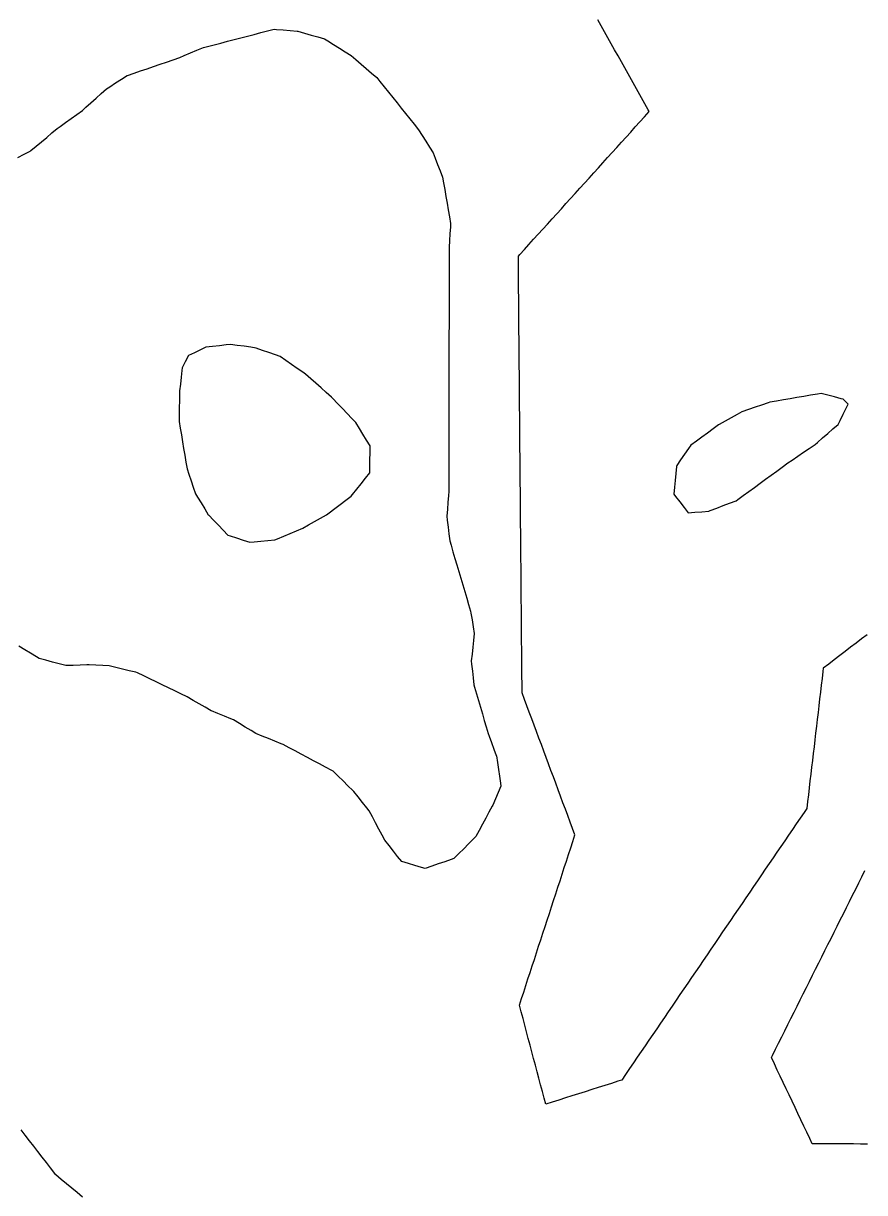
# Model space of a CAD drawing. Header units: millimetres. Extents: x 230 to 3347, y 514 to 5196.
# Drawn here: x 2379.2 to 2501.2, y 3757.6 to 3927.3 of the extents above; entities that cross this region are included whole.
import ezdxf

# ---------------------------------------------------------------- set-up
doc = ezdxf.new("R2010")
doc.units = ezdxf.units.MM
for name, color, linetype in [('ALL_HOLES', 1, 'Continuous'), ('ALL_ISLANDS', 7, 'Continuous'), ('OUTLINE_ISLAND_01', 7, 'Continuous'), ('OUTLINE_ISLAND_01_HOLE_244', 1, 'Continuous'), ('OUTLINE_ISLAND_01_HOLE_256', 1, 'Continuous'), ('OUTLINE_ISLAND_21', 7, 'Continuous'), ('OUTLINE_ISLAND_43', 7, 'Continuous')]:
    doc.layers.add(name, color=color, linetype=linetype)

msp = doc.modelspace()

# ---------------------------------------------------------------- linework, layer by layer
at = {"layer": 'ALL_HOLES'}
for points in [[(2378.3852, 3907.8179), (2379.2758, 3908.2728), (2380.1663, 3908.7276), (2380.2565, 3908.8027), (2381.0248, 3909.4427), (2381.7932, 3910.0827), (2382.5615, 3910.7227), (2383.3299, 3911.3628), (2384.0982, 3912.0028), (2384.5057, 3912.2986), (2385.315, 3912.886), (2386.1243, 3913.4735), (2386.9336, 3914.0609), (2387.7428, 3914.6483), (2388.2454, 3915.0967), (2388.9916, 3915.7625), (2389.7377, 3916.4282), (2390.4839, 3917.094), (2391.2301, 3917.7597), (2391.7286, 3918.0792), (2392.5706, 3918.6187), (2393.4125, 3919.1583), (2394.2545, 3919.6978), (2394.2934, 3919.7112), (2395.2391, 3920.0361), (2396.1849, 3920.361), (2397.1306, 3920.6859), (2398.0764, 3921.0108), (2399.0221, 3921.3357), (2399.9679, 3921.6606), (2400.9136, 3921.9855), (2401.8594, 3922.3104), (2402.5302, 3922.594), (2403.4512, 3922.9833), (2404.3723, 3923.3727), (2405.2934, 3923.7621), (2405.8931, 3923.9177), (2406.8611, 3924.1688), (2407.8291, 3924.4198), (2408.797, 3924.6709), (2409.765, 3924.922), (2410.733, 3925.1731), (2411.7009, 3925.4242), (2412.6689, 3925.6753), (2413.6368, 3925.9264), (2414.6048, 3926.1774), (2415.5728, 3926.4285), (2415.8972, 3926.4025), (2416.894, 3926.3227), (2417.8908, 3926.2429), (2418.8876, 3926.1631), (2419.0143, 3926.1272), (2419.9764, 3925.8545), (2420.9385, 3925.5819), (2421.9007, 3925.3092), (2422.8628, 3925.0366), (2423.3424, 3924.7363), (2424.1899, 3924.2056), (2425.0375, 3923.6749), (2425.8851, 3923.1442), (2426.7326, 3922.6135), (2427.422, 3922.0173), (2428.1783, 3921.3631), (2428.9347, 3920.709), (2429.691, 3920.0548), (2430.4474, 3919.4006), (2430.8889, 3918.852), (2431.5158, 3918.0729), (2432.1427, 3917.2938), (2432.7696, 3916.5147), (2433.3965, 3915.7356), (2434.0235, 3914.9565), (2434.6504, 3914.1774), (2435.2773, 3913.3984), (2435.9042, 3912.6193), (2436.5311, 3911.8402), (2437.0423, 3911.016), (2437.5694, 3910.1661), (2438.0965, 3909.3163), (2438.6235, 3908.4665), (2438.9126, 3907.7298), (2439.2779, 3906.7989), (2439.6432, 3905.868), (2440.0085, 3904.9371), (2440.1462, 3904.1371), (2440.3158, 3903.1516), (2440.4855, 3902.1661), (2440.6551, 3901.1806), (2440.8248, 3900.1951), (2440.9944, 3899.2096), (2441.1641, 3898.2241), (2441.1351, 3897.7494), (2441.0741, 3896.7513), (2441.0131, 3895.7531), (2440.9522, 3894.755), (2440.9518, 3894.3311), (2440.9508, 3893.3311), (2440.9498, 3892.3311), (2440.9488, 3891.3311), (2440.9478, 3890.3311), (2440.9469, 3889.3311), (2440.9459, 3888.3311), (2440.9449, 3887.3311), (2440.9439, 3886.3311), (2440.9429, 3885.3311), (2440.942, 3884.3311), (2440.941, 3883.3311), (2440.94, 3882.3311), (2440.939, 3881.3311), (2440.938, 3880.3311), (2440.9371, 3879.3311), (2440.9361, 3878.3311), (2440.9351, 3877.3311), (2440.9341, 3876.3311), (2440.9331, 3875.3311), (2440.9322, 3874.3311), (2440.9312, 3873.3311), (2440.9302, 3872.3311), (2440.9292, 3871.3311), (2440.9282, 3870.3311), (2440.9273, 3869.3311), (2440.9263, 3868.3311), (2440.9253, 3867.3311), (2440.9243, 3866.3311), (2440.9233, 3865.3311), (2440.9224, 3864.3311), (2440.9214, 3863.3311), (2440.9204, 3862.3311), (2440.9194, 3861.3311), (2440.9184, 3860.3311), (2440.9175, 3859.3311), (2440.8687, 3858.7577), (2440.7839, 3857.7613), (2440.6991, 3856.7649), (2440.6143, 3855.7685), (2440.687, 3855.1635), (2440.8064, 3854.1707), (2440.9257, 3853.1778), (2441.045, 3852.185), (2441.2336, 3851.5478), (2441.5175, 3850.589), (2441.8014, 3849.6301), (2442.0852, 3848.6713), (2442.3691, 3847.7124), (2442.653, 3846.7535), (2442.9369, 3845.7947), (2443.2207, 3844.8358), (2443.5046, 3843.8769), (2443.7885, 3842.9181), (2444.0723, 3841.9592), (2444.1189, 3841.682), (2444.2845, 3840.6959), (2444.4501, 3839.7097), (2444.6157, 3838.7235), (2444.6151, 3838.7181), (2444.5033, 3837.7244), (2444.3915, 3836.7306), (2444.2798, 3835.7369), (2444.168, 3834.7432), (2444.219, 3834.2774), (2444.328, 3833.2833), (2444.4369, 3832.2893), (2444.5459, 3831.2952), (2444.6555, 3830.922), (2444.9372, 3829.9625), (2445.219, 3829.003), (2445.5008, 3828.0435), (2445.7825, 3827.084), (2446.0643, 3826.1246), (2446.3461, 3825.1651), (2446.6278, 3824.2056), (2446.7674, 3823.8272), (2447.1134, 3822.8889), (2447.4594, 3821.9507), (2447.8055, 3821.0125), (2447.8105, 3820.9791), (2447.9599, 3819.9903), (2448.1094, 3819.0016), (2448.2588, 3818.0128), (2448.4083, 3817.024), (2448.4756, 3816.5784), (2448.0817, 3815.6592), (2447.6878, 3814.7401), (2447.2939, 3813.8209), (2447.2167, 3813.6779), (2446.7418, 3812.7979), (2446.2669, 3811.9179), (2445.792, 3811.0378), (2445.3171, 3810.1578), (2444.8422, 3809.2777), (2444.4787, 3808.9114), (2443.7743, 3808.2015), (2443.07, 3807.4916), (2442.3657, 3806.7818), (2441.6613, 3806.0719), (2441.2639, 3805.935), (2440.3184, 3805.6093), (2439.3729, 3805.2837), (2438.4275, 3804.958), (2437.482, 3804.6323), (2436.9576, 3804.7885), (2435.9992, 3805.074), (2435.0408, 3805.3595), (2434.0824, 3805.6449), (2433.4907, 3806.3828), (2432.8652, 3807.163), (2432.2396, 3807.9432), (2431.614, 3808.7233), (2431.2251, 3809.4624), (2430.7593, 3810.3473), (2430.2936, 3811.2322), (2429.8278, 3812.1172), (2429.3621, 3813.0021), (2429.0096, 3813.4434), (2428.3855, 3814.2248), (2427.7615, 3815.0062), (2427.1374, 3815.7876), (2426.9932, 3815.93), (2426.2818, 3816.6328), (2425.5704, 3817.3356), (2424.859, 3818.0384), (2424.1476, 3818.7412), (2423.9241, 3818.8603), (2423.0415, 3819.3304), (2422.159, 3819.8006), (2421.2764, 3820.2708), (2420.3938, 3820.741), (2419.5112, 3821.2111), (2418.6287, 3821.6813), (2417.7461, 3822.1515), (2416.8635, 3822.6217), (2416.6064, 3822.7256), (2415.6792, 3823.1003), (2414.7521, 3823.475), (2413.825, 3823.8498), (2412.8978, 3824.2245), (2412.2271, 3824.632), (2411.3724, 3825.1512), (2410.5178, 3825.6705), (2409.6632, 3826.1897), (2409.2704, 3826.3502), (2408.3448, 3826.7285), (2407.4191, 3827.1068), (2406.4934, 3827.4851), (2406.4222, 3827.5263), (2405.5565, 3828.0268), (2404.6908, 3828.5273), (2403.8251, 3829.0279), (2402.9594, 3829.5284), (2402.9358, 3829.5399), (2402.0368, 3829.9778), (2401.1378, 3830.4157), (2400.2388, 3830.8536), (2399.3398, 3831.2915), (2398.4407, 3831.7294), (2397.5417, 3832.1673), (2396.6427, 3832.6052), (2395.7437, 3833.0431), (2395.5087, 3833.0992), (2394.536, 3833.3312), (2393.5633, 3833.5633), (2392.5906, 3833.7953), (2391.6179, 3834.0273), (2390.7049, 3834.0748), (2389.7063, 3834.1267), (2388.7076, 3834.1787), (2388.4093, 3834.1694), (2387.4097, 3834.1383), (2386.4102, 3834.1072), (2385.4107, 3834.0762), (2385.3443, 3834.0933), (2384.3759, 3834.3424), (2383.4074, 3834.5915), (2382.4389, 3834.8407), (2381.4705, 3835.0898), (2381.0741, 3835.3332), (2380.222, 3835.8566), (2379.3699, 3836.38), (2378.5178, 3836.9033)], [(2378.7996, 3766.7016), (2379.4122, 3765.9111), (2380.0247, 3765.1207), (2380.6372, 3764.3303), (2381.2498, 3763.5398), (2381.8623, 3762.7494), (2382.4749, 3761.959), (2383.0874, 3761.1685), (2383.7, 3760.3781), (2383.9113, 3760.2016), (2384.6789, 3759.5607), (2385.4465, 3758.9197), (2386.2141, 3758.2788), (2386.9817, 3757.6378), (2387.7493, 3756.9969)]]:
    msp.add_lwpolyline(points, dxfattribs=at)
at = {"layer": 'ALL_ISLANDS'}
for points in [[(2501.6026, 3838.5514), (2500.8083, 3837.9439), (2500.014, 3837.3364), (2499.2197, 3836.7288), (2498.4254, 3836.1213), (2497.631, 3835.5138), (2496.8367, 3834.9063), (2496.0424, 3834.2988), (2495.2481, 3833.6913), (2495.192, 3833.2148), (2495.0752, 3832.2216), (2494.9583, 3831.2285), (2494.8415, 3830.2353), (2494.7246, 3829.2422), (2494.6077, 3828.249), (2494.4909, 3827.2559), (2494.374, 3826.2628), (2494.2571, 3825.2696), (2494.1403, 3824.2765), (2494.0234, 3823.2833), (2493.9065, 3822.2902), (2493.7897, 3821.297), (2493.6728, 3820.3039), (2493.5559, 3819.3107), (2493.4391, 3818.3176), (2493.3222, 3817.3244), (2493.2053, 3816.3313), (2493.0885, 3815.3381), (2492.9716, 3814.345), (2492.8547, 3813.3518), (2492.4624, 3812.7755), (2491.8996, 3811.9489), (2491.3368, 3811.1223), (2490.774, 3810.2956), (2490.2113, 3809.469), (2489.6485, 3808.6424), (2489.0857, 3807.8158), (2488.523, 3806.9892), (2487.9602, 3806.1626), (2487.3974, 3805.336), (2486.8346, 3804.5094), (2486.2719, 3803.6828), (2485.7091, 3802.8561), (2485.1463, 3802.0295), (2484.5836, 3801.2029), (2484.0208, 3800.3763), (2483.458, 3799.5497), (2482.8952, 3798.7231), (2482.3325, 3797.8965), (2481.7697, 3797.0699), (2481.2069, 3796.2432), (2480.6442, 3795.4166), (2480.0814, 3794.59), (2479.5186, 3793.7634), (2478.9558, 3792.9368), (2478.3931, 3792.1102), (2477.8303, 3791.2836), (2477.2675, 3790.457), (2476.7047, 3789.6303), (2476.142, 3788.8037), (2475.5792, 3787.9771), (2475.0164, 3787.1505), (2474.4537, 3786.3239), (2473.8909, 3785.4973), (2473.3281, 3784.6707), (2472.7653, 3783.8441), (2472.2026, 3783.0174), (2471.6398, 3782.1908), (2471.077, 3781.3642), (2470.5143, 3780.5376), (2469.9515, 3779.711), (2469.3887, 3778.8844), (2468.8259, 3778.0578), (2468.2632, 3777.2312), (2467.7004, 3776.4045), (2467.1376, 3775.5779), (2466.5749, 3774.7513), (2466.0121, 3773.9247), (2465.4581, 3773.749), (2464.5049, 3773.4467), (2463.5517, 3773.1444), (2462.5985, 3772.8421), (2461.6453, 3772.5397), (2460.6921, 3772.2374), (2459.7389, 3771.9351), (2458.7857, 3771.6328), (2457.8325, 3771.3305), (2456.8793, 3771.0282), (2455.926, 3770.7258), (2454.9728, 3770.4235), (2454.7479, 3771.2744), (2454.4923, 3772.2412), (2454.2366, 3773.2079), (2453.981, 3774.1747), (2453.7254, 3775.1415), (2453.4698, 3776.1083), (2453.2142, 3777.0751), (2452.9586, 3778.0418), (2452.703, 3779.0086), (2452.4474, 3779.9754), (2452.1918, 3780.9422), (2451.9361, 3781.909), (2451.6805, 3782.8757), (2451.4249, 3783.8425), (2451.1693, 3784.8093), (2451.4718, 3785.7373), (2451.7817, 3786.688), (2452.0916, 3787.6388), (2452.4016, 3788.5896), (2452.7115, 3789.5403), (2453.0214, 3790.4911), (2453.3313, 3791.4418), (2453.6413, 3792.3926), (2453.9512, 3793.3434), (2454.2611, 3794.2941), (2454.571, 3795.2449), (2454.881, 3796.1956), (2455.1909, 3797.1464), (2455.5008, 3798.0972), (2455.8107, 3799.0479), (2456.1206, 3799.9987), (2456.4306, 3800.9495), (2456.7405, 3801.9002), (2457.0504, 3802.851), (2457.3603, 3803.8017), (2457.6703, 3804.7525), (2457.9802, 3805.7033), (2458.2901, 3806.654), (2458.6, 3807.6048), (2458.91, 3808.5556), (2459.2199, 3809.5063), (2458.8773, 3810.4261), (2458.5283, 3811.3632), (2458.1793, 3812.3003), (2457.8303, 3813.2374), (2457.4813, 3814.1745), (2457.1323, 3815.1117), (2456.7832, 3816.0488), (2456.4342, 3816.9859), (2456.0852, 3817.923), (2455.7362, 3818.8601), (2455.3872, 3819.7972), (2455.0382, 3820.7344), (2454.6892, 3821.6715), (2454.3402, 3822.6086), (2453.9911, 3823.5457), (2453.6421, 3824.4828), (2453.2931, 3825.42), (2452.9441, 3826.3571), (2452.5951, 3827.2942), (2452.2461, 3828.2313), (2451.8971, 3829.1684), (2451.5481, 3830.1055), (2451.5448, 3830.4841), (2451.5362, 3831.4841), (2451.5275, 3832.4841), (2451.5189, 3833.484), (2451.5103, 3834.484), (2451.5016, 3835.4839), (2451.493, 3836.4839), (2451.4844, 3837.4839), (2451.4758, 3838.4838), (2451.4671, 3839.4838), (2451.4585, 3840.4838), (2451.4499, 3841.4837), (2451.4412, 3842.4837), (2451.4326, 3843.4836), (2451.424, 3844.4836), (2451.4154, 3845.4836), (2451.4067, 3846.4835), (2451.3981, 3847.4835), (2451.3895, 3848.4835), (2451.3808, 3849.4834), (2451.3722, 3850.4834), (2451.3636, 3851.4834), (2451.355, 3852.4833), (2451.3463, 3853.4833), (2451.3377, 3854.4832), (2451.3291, 3855.4832), (2451.3204, 3856.4832), (2451.3118, 3857.4831), (2451.3032, 3858.4831), (2451.2946, 3859.4831), (2451.2859, 3860.483), (2451.2773, 3861.483), (2451.2687, 3862.4829), (2451.2601, 3863.4829), (2451.2514, 3864.4829), (2451.2428, 3865.4828), (2451.2342, 3866.4828), (2451.2255, 3867.4828), (2451.2169, 3868.4827), (2451.2083, 3869.4827), (2451.1997, 3870.4826), (2451.191, 3871.4826), (2451.1824, 3872.4826), (2451.1738, 3873.4825), (2451.1651, 3874.4825), (2451.1565, 3875.4825), (2451.1479, 3876.4824), (2451.1393, 3877.4824), (2451.1306, 3878.4823), (2451.122, 3879.4823), (2451.1134, 3880.4823), (2451.1047, 3881.4822), (2451.0961, 3882.4822), (2451.0875, 3883.4822), (2451.0789, 3884.4821), (2451.0702, 3885.4821), (2451.0616, 3886.482), (2451.053, 3887.482), (2451.0443, 3888.482), (2451.0357, 3889.4819), (2451.0271, 3890.4819), (2451.0185, 3891.4819), (2451.0098, 3892.4818), (2451.0012, 3893.4818), (2451.2037, 3893.7055), (2451.8746, 3894.447), (2452.5456, 3895.1885), (2453.2166, 3895.93), (2453.8875, 3896.6715), (2454.5585, 3897.413), (2455.2294, 3898.1545), (2455.9004, 3898.896), (2456.5713, 3899.6375), (2457.2423, 3900.379), (2457.9133, 3901.1205), (2458.5842, 3901.862), (2459.2552, 3902.6035), (2459.9261, 3903.345), (2460.5971, 3904.0865), (2461.268, 3904.828), (2461.939, 3905.5695), (2462.61, 3906.311), (2463.2809, 3907.0525), (2463.9519, 3907.794), (2464.6228, 3908.5355), (2465.2938, 3909.277), (2465.9647, 3910.0185), (2466.6357, 3910.7599), (2467.3067, 3911.5014), (2467.9776, 3912.2429), (2468.6486, 3912.9844), (2469.3195, 3913.7259), (2469.9905, 3914.4674), (2469.8582, 3914.704), (2469.3701, 3915.5768), (2468.8821, 3916.4496), (2468.394, 3917.3224), (2467.906, 3918.1952), (2467.4179, 3919.0681), (2466.9299, 3919.9409), (2466.4418, 3920.8137), (2465.9537, 3921.6865), (2465.4657, 3922.5593), (2464.9776, 3923.4321), (2464.4896, 3924.3049), (2464.0015, 3925.1777), (2463.5134, 3926.0505), (2463.0254, 3926.9234), (2462.5373, 3927.7962)], [(2501.6475, 3764.6373), (2500.6475, 3764.642), (2499.6475, 3764.6468), (2498.6475, 3764.6516), (2497.6475, 3764.6564), (2496.6475, 3764.6611), (2495.6475, 3764.6659), (2494.6475, 3764.6707), (2493.6475, 3764.6755), (2493.2865, 3765.438), (2492.8586, 3766.3418), (2492.4307, 3767.2456), (2492.0028, 3768.1494), (2491.5749, 3769.0533), (2491.147, 3769.9571), (2490.7191, 3770.8609), (2490.2911, 3771.7647), (2489.8632, 3772.6685), (2489.4353, 3773.5724), (2489.0074, 3774.4762), (2488.5795, 3775.38), (2488.1516, 3776.2838), (2487.7237, 3777.1876), (2487.879, 3777.4981), (2488.3263, 3778.3925), (2488.7737, 3779.2868), (2489.2211, 3780.1812), (2489.6684, 3781.0755), (2490.1158, 3781.9699), (2490.5632, 3782.8642), (2491.0105, 3783.7586), (2491.4579, 3784.6529), (2491.9052, 3785.5473), (2492.3526, 3786.4416), (2492.8, 3787.336), (2493.2473, 3788.2303), (2493.6947, 3789.1247), (2494.1421, 3790.019), (2494.5894, 3790.9134), (2495.0368, 3791.8077), (2495.4842, 3792.7021), (2495.9315, 3793.5964), (2496.3789, 3794.4908), (2496.8263, 3795.3852), (2497.2736, 3796.2795), (2497.721, 3797.1739), (2498.1683, 3798.0682), (2498.6157, 3798.9626), (2499.0631, 3799.8569), (2499.5104, 3800.7513), (2499.9578, 3801.6456), (2500.4052, 3802.54), (2500.8525, 3803.4343), (2501.2999, 3804.3287)]]:
    msp.add_lwpolyline(points, dxfattribs=at)
for points in [[(2403.1242, 3879.0628), (2402.677, 3878.1684), (2402.2298, 3877.274), (2402.1876, 3876.9056), (2402.0738, 3875.9121), (2401.9599, 3874.9186), (2401.8461, 3873.9251), (2401.8398, 3873.5023), (2401.825, 3872.5024), (2401.8102, 3871.5025), (2401.7954, 3870.5026), (2401.7806, 3869.5027), (2401.9423, 3868.5303), (2402.1064, 3867.5439), (2402.2704, 3866.5574), (2402.4345, 3865.571), (2402.5986, 3864.5845), (2402.7626, 3863.5981), (2402.9267, 3862.6116), (2403.1904, 3861.8355), (2403.5122, 3860.8887), (2403.8339, 3859.9418), (2404.1557, 3858.995), (2404.4448, 3858.5251), (2404.9688, 3857.6734), (2405.4928, 3856.8217), (2406.0168, 3855.97), (2406.0925, 3855.8914), (2406.7866, 3855.1715), (2407.4806, 3854.4515), (2408.1746, 3853.7316), (2408.8687, 3853.0117), (2409.1746, 3852.9101), (2410.1237, 3852.595), (2411.0728, 3852.28), (2412.0218, 3851.9649), (2412.6601, 3852.0242), (2413.6558, 3852.1168), (2414.6515, 3852.2093), (2415.6472, 3852.3019), (2416.0332, 3852.4648), (2416.9545, 3852.8538), (2417.8757, 3853.2427), (2418.797, 3853.6317), (2419.7183, 3854.0206), (2420.5563, 3854.4933), (2421.4273, 3854.9846), (2422.2984, 3855.4758), (2423.1694, 3855.9671), (2423.5588, 3856.2592), (2424.3588, 3856.8593), (2425.1587, 3857.4594), (2425.9587, 3858.0594), (2426.7586, 3858.6595), (2426.9508, 3858.901), (2427.5735, 3859.6834), (2428.1963, 3860.4658), (2428.8191, 3861.2482), (2429.4418, 3862.0306), (2429.4542, 3862.9447), (2429.4678, 3863.9447), (2429.4814, 3864.9446), (2429.495, 3865.9445), (2428.9793, 3866.7815), (2428.4548, 3867.6329), (2427.9303, 3868.4844), (2427.4058, 3869.3358), (2426.8427, 3869.9326), (2426.1564, 3870.6599), (2425.4701, 3871.3872), (2424.7838, 3872.1145), (2424.0975, 3872.8419), (2423.8742, 3873.0407), (2423.1275, 3873.7058), (2422.3807, 3874.3709), (2421.6339, 3875.036), (2420.8872, 3875.7011), (2420.1404, 3876.3662), (2419.744, 3876.6392), (2418.9205, 3877.2065), (2418.097, 3877.7738), (2417.2734, 3878.3411), (2416.4499, 3878.9084), (2415.764, 3879.1516), (2414.8215, 3879.4858), (2413.879, 3879.82), (2412.9365, 3880.1542), (2412.1967, 3880.2603), (2411.2069, 3880.4023), (2410.217, 3880.5443), (2409.2271, 3880.6863), (2408.6274, 3880.6147), (2407.6344, 3880.4962), (2406.6415, 3880.3777), (2405.6485, 3880.2593), (2404.9021, 3879.9055), (2403.9985, 3879.4772)], [(2498.8663, 3872.0081), (2498.1592, 3872.7152), (2497.8334, 3872.8017), (2496.8669, 3873.0585), (2495.9004, 3873.3154), (2494.934, 3873.5722), (2494.3919, 3873.4794), (2493.4062, 3873.3108), (2492.4205, 3873.1422), (2491.4348, 3872.9735), (2490.4492, 3872.8049), (2489.4635, 3872.6363), (2488.4778, 3872.4677), (2487.4921, 3872.299), (2487.237, 3872.2109), (2486.2918, 3871.8845), (2485.3466, 3871.558), (2484.4014, 3871.2316), (2483.4562, 3870.9051), (2482.7767, 3870.5288), (2481.9019, 3870.0443), (2481.0271, 3869.5599), (2480.1523, 3869.0754), (2480.0562, 3869.0047), (2479.2504, 3868.4125), (2478.4446, 3867.8203), (2477.6389, 3867.228), (2476.8331, 3866.6358), (2476.0273, 3866.0436), (2475.6966, 3865.5706), (2475.1235, 3864.7511), (2474.5504, 3863.9316), (2473.9773, 3863.1121), (2473.96, 3862.9407), (2473.8598, 3861.9457), (2473.7596, 3860.9507), (2473.6594, 3859.9558), (2473.5592, 3858.9608), (2473.8284, 3858.6139), (2474.4414, 3857.8239), (2475.0545, 3857.0338), (2475.6675, 3856.2438), (2476.633, 3856.3247), (2477.6295, 3856.4081), (2478.626, 3856.4916), (2478.8519, 3856.5768), (2479.7875, 3856.9299), (2480.7232, 3857.2829), (2481.6588, 3857.636), (2482.5944, 3857.989), (2482.8404, 3858.1685), (2483.6483, 3858.7578), (2484.4562, 3859.3471), (2485.2641, 3859.9364), (2486.072, 3860.5257), (2486.8799, 3861.115), (2487.6878, 3861.7043), (2488.4957, 3862.2936), (2489.3036, 3862.8829), (2490.1115, 3863.4723), (2490.7451, 3863.9044), (2491.5712, 3864.4679), (2492.3973, 3865.0315), (2493.2234, 3865.595), (2494.0495, 3866.1585), (2494.3936, 3866.4574), (2495.1486, 3867.1131), (2495.9036, 3867.7688), (2496.6586, 3868.4245), (2497.4136, 3869.0803), (2497.6951, 3869.6476), (2498.1396, 3870.5434), (2498.584, 3871.4392)]]:
    msp.add_lwpolyline(points, close=True, dxfattribs=at)
at = {"layer": 'OUTLINE_ISLAND_01'}
for points in [[(2501.6026, 3838.5514), (2500.8083, 3837.9439), (2500.014, 3837.3364), (2499.2197, 3836.7288), (2498.4254, 3836.1213), (2497.631, 3835.5138), (2496.8367, 3834.9063), (2496.0424, 3834.2988), (2495.2481, 3833.6913), (2495.192, 3833.2148), (2495.0752, 3832.2216), (2494.9583, 3831.2285), (2494.8415, 3830.2353), (2494.7246, 3829.2422), (2494.6077, 3828.249), (2494.4909, 3827.2559), (2494.374, 3826.2628), (2494.2571, 3825.2696), (2494.1403, 3824.2765), (2494.0234, 3823.2833), (2493.9065, 3822.2902), (2493.7897, 3821.297), (2493.6728, 3820.3039), (2493.5559, 3819.3107), (2493.4391, 3818.3176), (2493.3222, 3817.3244), (2493.2053, 3816.3313), (2493.0885, 3815.3381), (2492.9716, 3814.345), (2492.8547, 3813.3518), (2492.4624, 3812.7755), (2491.8996, 3811.9489), (2491.3368, 3811.1223), (2490.774, 3810.2956), (2490.2113, 3809.469), (2489.6485, 3808.6424), (2489.0857, 3807.8158), (2488.523, 3806.9892), (2487.9602, 3806.1626), (2487.3974, 3805.336), (2486.8346, 3804.5094), (2486.2719, 3803.6828), (2485.7091, 3802.8561), (2485.1463, 3802.0295), (2484.5836, 3801.2029), (2484.0208, 3800.3763), (2483.458, 3799.5497), (2482.8952, 3798.7231), (2482.3325, 3797.8965), (2481.7697, 3797.0699), (2481.2069, 3796.2432), (2480.6442, 3795.4166), (2480.0814, 3794.59), (2479.5186, 3793.7634), (2478.9558, 3792.9368), (2478.3931, 3792.1102), (2477.8303, 3791.2836), (2477.2675, 3790.457), (2476.7047, 3789.6303), (2476.142, 3788.8037), (2475.5792, 3787.9771), (2475.0164, 3787.1505), (2474.4537, 3786.3239), (2473.8909, 3785.4973), (2473.3281, 3784.6707), (2472.7653, 3783.8441), (2472.2026, 3783.0174), (2471.6398, 3782.1908), (2471.077, 3781.3642), (2470.5143, 3780.5376), (2469.9515, 3779.711), (2469.3887, 3778.8844), (2468.8259, 3778.0578), (2468.2632, 3777.2312), (2467.7004, 3776.4045), (2467.1376, 3775.5779), (2466.5749, 3774.7513), (2466.0121, 3773.9247), (2465.4581, 3773.749), (2464.5049, 3773.4467), (2463.5517, 3773.1444), (2462.5985, 3772.8421), (2461.6453, 3772.5397), (2460.6921, 3772.2374), (2459.7389, 3771.9351), (2458.7857, 3771.6328), (2457.8325, 3771.3305), (2456.8793, 3771.0282), (2455.926, 3770.7258), (2454.9728, 3770.4235), (2454.7479, 3771.2744), (2454.4923, 3772.2412), (2454.2366, 3773.2079), (2453.981, 3774.1747), (2453.7254, 3775.1415), (2453.4698, 3776.1083), (2453.2142, 3777.0751), (2452.9586, 3778.0418), (2452.703, 3779.0086), (2452.4474, 3779.9754), (2452.1918, 3780.9422), (2451.9361, 3781.909), (2451.6805, 3782.8757), (2451.4249, 3783.8425), (2451.1693, 3784.8093), (2451.4718, 3785.7373), (2451.7817, 3786.688), (2452.0916, 3787.6388), (2452.4016, 3788.5896), (2452.7115, 3789.5403), (2453.0214, 3790.4911), (2453.3313, 3791.4418), (2453.6413, 3792.3926), (2453.9512, 3793.3434), (2454.2611, 3794.2941), (2454.571, 3795.2449), (2454.881, 3796.1956), (2455.1909, 3797.1464), (2455.5008, 3798.0972), (2455.8107, 3799.0479), (2456.1206, 3799.9987), (2456.4306, 3800.9495), (2456.7405, 3801.9002), (2457.0504, 3802.851), (2457.3603, 3803.8017), (2457.6703, 3804.7525), (2457.9802, 3805.7033), (2458.2901, 3806.654), (2458.6, 3807.6048), (2458.91, 3808.5556), (2459.2199, 3809.5063), (2458.8773, 3810.4261), (2458.5283, 3811.3632), (2458.1793, 3812.3003), (2457.8303, 3813.2374), (2457.4813, 3814.1745), (2457.1323, 3815.1117), (2456.7832, 3816.0488), (2456.4342, 3816.9859), (2456.0852, 3817.923), (2455.7362, 3818.8601), (2455.3872, 3819.7972), (2455.0382, 3820.7344), (2454.6892, 3821.6715), (2454.3402, 3822.6086), (2453.9911, 3823.5457), (2453.6421, 3824.4828), (2453.2931, 3825.42), (2452.9441, 3826.3571), (2452.5951, 3827.2942), (2452.2461, 3828.2313), (2451.8971, 3829.1684), (2451.5481, 3830.1055), (2451.5448, 3830.4841), (2451.5362, 3831.4841), (2451.5275, 3832.4841), (2451.5189, 3833.484), (2451.5103, 3834.484), (2451.5016, 3835.4839), (2451.493, 3836.4839), (2451.4844, 3837.4839), (2451.4758, 3838.4838), (2451.4671, 3839.4838), (2451.4585, 3840.4838), (2451.4499, 3841.4837), (2451.4412, 3842.4837), (2451.4326, 3843.4836), (2451.424, 3844.4836), (2451.4154, 3845.4836), (2451.4067, 3846.4835), (2451.3981, 3847.4835), (2451.3895, 3848.4835), (2451.3808, 3849.4834), (2451.3722, 3850.4834), (2451.3636, 3851.4834), (2451.355, 3852.4833), (2451.3463, 3853.4833), (2451.3377, 3854.4832), (2451.3291, 3855.4832), (2451.3204, 3856.4832), (2451.3118, 3857.4831), (2451.3032, 3858.4831), (2451.2946, 3859.4831), (2451.2859, 3860.483), (2451.2773, 3861.483), (2451.2687, 3862.4829), (2451.2601, 3863.4829), (2451.2514, 3864.4829), (2451.2428, 3865.4828), (2451.2342, 3866.4828), (2451.2255, 3867.4828), (2451.2169, 3868.4827), (2451.2083, 3869.4827), (2451.1997, 3870.4826), (2451.191, 3871.4826), (2451.1824, 3872.4826), (2451.1738, 3873.4825), (2451.1651, 3874.4825), (2451.1565, 3875.4825), (2451.1479, 3876.4824), (2451.1393, 3877.4824), (2451.1306, 3878.4823), (2451.122, 3879.4823), (2451.1134, 3880.4823), (2451.1047, 3881.4822), (2451.0961, 3882.4822), (2451.0875, 3883.4822), (2451.0789, 3884.4821), (2451.0702, 3885.4821), (2451.0616, 3886.482), (2451.053, 3887.482), (2451.0443, 3888.482), (2451.0357, 3889.4819), (2451.0271, 3890.4819), (2451.0185, 3891.4819), (2451.0098, 3892.4818), (2451.0012, 3893.4818), (2451.2037, 3893.7055), (2451.8746, 3894.447), (2452.5456, 3895.1885), (2453.2166, 3895.93), (2453.8875, 3896.6715), (2454.5585, 3897.413), (2455.2294, 3898.1545), (2455.9004, 3898.896), (2456.5713, 3899.6375), (2457.2423, 3900.379), (2457.9133, 3901.1205), (2458.5842, 3901.862), (2459.2552, 3902.6035), (2459.9261, 3903.345), (2460.5971, 3904.0865), (2461.268, 3904.828), (2461.939, 3905.5695), (2462.61, 3906.311), (2463.2809, 3907.0525), (2463.9519, 3907.794), (2464.6228, 3908.5355), (2465.2938, 3909.277), (2465.9647, 3910.0185), (2466.6357, 3910.7599), (2467.3067, 3911.5014), (2467.9776, 3912.2429), (2468.6486, 3912.9844), (2469.3195, 3913.7259), (2469.9905, 3914.4674), (2469.8582, 3914.704), (2469.3701, 3915.5768), (2468.8821, 3916.4496), (2468.394, 3917.3224), (2467.906, 3918.1952), (2467.4179, 3919.0681), (2466.9299, 3919.9409), (2466.4418, 3920.8137), (2465.9537, 3921.6865), (2465.4657, 3922.5593), (2464.9776, 3923.4321), (2464.4896, 3924.3049), (2464.0015, 3925.1777), (2463.5134, 3926.0505), (2463.0254, 3926.9234), (2462.5373, 3927.7962)], [(2501.6475, 3764.6373), (2500.6475, 3764.642), (2499.6475, 3764.6468), (2498.6475, 3764.6516), (2497.6475, 3764.6564), (2496.6475, 3764.6611), (2495.6475, 3764.6659), (2494.6475, 3764.6707), (2493.6475, 3764.6755), (2493.2865, 3765.438), (2492.8586, 3766.3418), (2492.4307, 3767.2456), (2492.0028, 3768.1494), (2491.5749, 3769.0533), (2491.147, 3769.9571), (2490.7191, 3770.8609), (2490.2911, 3771.7647), (2489.8632, 3772.6685), (2489.4353, 3773.5724), (2489.0074, 3774.4762), (2488.5795, 3775.38), (2488.1516, 3776.2838), (2487.7237, 3777.1876), (2487.879, 3777.4981), (2488.3263, 3778.3925), (2488.7737, 3779.2868), (2489.2211, 3780.1812), (2489.6684, 3781.0755), (2490.1158, 3781.9699), (2490.5632, 3782.8642), (2491.0105, 3783.7586), (2491.4579, 3784.6529), (2491.9052, 3785.5473), (2492.3526, 3786.4416), (2492.8, 3787.336), (2493.2473, 3788.2303), (2493.6947, 3789.1247), (2494.1421, 3790.019), (2494.5894, 3790.9134), (2495.0368, 3791.8077), (2495.4842, 3792.7021), (2495.9315, 3793.5964), (2496.3789, 3794.4908), (2496.8263, 3795.3852), (2497.2736, 3796.2795), (2497.721, 3797.1739), (2498.1683, 3798.0682), (2498.6157, 3798.9626), (2499.0631, 3799.8569), (2499.5104, 3800.7513), (2499.9578, 3801.6456), (2500.4052, 3802.54), (2500.8525, 3803.4343), (2501.2999, 3804.3287)]]:
    msp.add_lwpolyline(points, dxfattribs=at)
at = {"layer": 'OUTLINE_ISLAND_01_HOLE_244'}
msp.add_lwpolyline([(2378.7996, 3766.7016), (2379.4122, 3765.9111), (2380.0247, 3765.1207), (2380.6372, 3764.3303), (2381.2498, 3763.5398), (2381.8623, 3762.7494), (2382.4749, 3761.959), (2383.0874, 3761.1685), (2383.7, 3760.3781), (2383.9113, 3760.2016), (2384.6789, 3759.5607), (2385.4465, 3758.9197), (2386.2141, 3758.2788), (2386.9817, 3757.6378), (2387.7493, 3756.9969)], dxfattribs=at)
at = {"layer": 'OUTLINE_ISLAND_01_HOLE_256'}
msp.add_lwpolyline([(2378.3852, 3907.8179), (2379.2758, 3908.2728), (2380.1663, 3908.7276), (2380.2565, 3908.8027), (2381.0248, 3909.4427), (2381.7932, 3910.0827), (2382.5615, 3910.7227), (2383.3299, 3911.3628), (2384.0982, 3912.0028), (2384.5057, 3912.2986), (2385.315, 3912.886), (2386.1243, 3913.4735), (2386.9336, 3914.0609), (2387.7428, 3914.6483), (2388.2454, 3915.0967), (2388.9916, 3915.7625), (2389.7377, 3916.4282), (2390.4839, 3917.094), (2391.2301, 3917.7597), (2391.7286, 3918.0792), (2392.5706, 3918.6187), (2393.4125, 3919.1583), (2394.2545, 3919.6978), (2394.2934, 3919.7112), (2395.2391, 3920.0361), (2396.1849, 3920.361), (2397.1306, 3920.6859), (2398.0764, 3921.0108), (2399.0221, 3921.3357), (2399.9679, 3921.6606), (2400.9136, 3921.9855), (2401.8594, 3922.3104), (2402.5302, 3922.594), (2403.4512, 3922.9833), (2404.3723, 3923.3727), (2405.2934, 3923.7621), (2405.8931, 3923.9177), (2406.8611, 3924.1688), (2407.8291, 3924.4198), (2408.797, 3924.6709), (2409.765, 3924.922), (2410.733, 3925.1731), (2411.7009, 3925.4242), (2412.6689, 3925.6753), (2413.6368, 3925.9264), (2414.6048, 3926.1774), (2415.5728, 3926.4285), (2415.8972, 3926.4025), (2416.894, 3926.3227), (2417.8908, 3926.2429), (2418.8876, 3926.1631), (2419.0143, 3926.1272), (2419.9764, 3925.8545), (2420.9385, 3925.5819), (2421.9007, 3925.3092), (2422.8628, 3925.0366), (2423.3424, 3924.7363), (2424.1899, 3924.2056), (2425.0375, 3923.6749), (2425.8851, 3923.1442), (2426.7326, 3922.6135), (2427.422, 3922.0173), (2428.1783, 3921.3631), (2428.9347, 3920.709), (2429.691, 3920.0548), (2430.4474, 3919.4006), (2430.8889, 3918.852), (2431.5158, 3918.0729), (2432.1427, 3917.2938), (2432.7696, 3916.5147), (2433.3965, 3915.7356), (2434.0235, 3914.9565), (2434.6504, 3914.1774), (2435.2773, 3913.3984), (2435.9042, 3912.6193), (2436.5311, 3911.8402), (2437.0423, 3911.016), (2437.5694, 3910.1661), (2438.0965, 3909.3163), (2438.6235, 3908.4665), (2438.9126, 3907.7298), (2439.2779, 3906.7989), (2439.6432, 3905.868), (2440.0085, 3904.9371), (2440.1462, 3904.1371), (2440.3158, 3903.1516), (2440.4855, 3902.1661), (2440.6551, 3901.1806), (2440.8248, 3900.1951), (2440.9944, 3899.2096), (2441.1641, 3898.2241), (2441.1351, 3897.7494), (2441.0741, 3896.7513), (2441.0131, 3895.7531), (2440.9522, 3894.755), (2440.9518, 3894.3311), (2440.9508, 3893.3311), (2440.9498, 3892.3311), (2440.9488, 3891.3311), (2440.9478, 3890.3311), (2440.9469, 3889.3311), (2440.9459, 3888.3311), (2440.9449, 3887.3311), (2440.9439, 3886.3311), (2440.9429, 3885.3311), (2440.942, 3884.3311), (2440.941, 3883.3311), (2440.94, 3882.3311), (2440.939, 3881.3311), (2440.938, 3880.3311), (2440.9371, 3879.3311), (2440.9361, 3878.3311), (2440.9351, 3877.3311), (2440.9341, 3876.3311), (2440.9331, 3875.3311), (2440.9322, 3874.3311), (2440.9312, 3873.3311), (2440.9302, 3872.3311), (2440.9292, 3871.3311), (2440.9282, 3870.3311), (2440.9273, 3869.3311), (2440.9263, 3868.3311), (2440.9253, 3867.3311), (2440.9243, 3866.3311), (2440.9233, 3865.3311), (2440.9224, 3864.3311), (2440.9214, 3863.3311), (2440.9204, 3862.3311), (2440.9194, 3861.3311), (2440.9184, 3860.3311), (2440.9175, 3859.3311), (2440.8687, 3858.7577), (2440.7839, 3857.7613), (2440.6991, 3856.7649), (2440.6143, 3855.7685), (2440.687, 3855.1635), (2440.8064, 3854.1707), (2440.9257, 3853.1778), (2441.045, 3852.185), (2441.2336, 3851.5478), (2441.5175, 3850.589), (2441.8014, 3849.6301), (2442.0852, 3848.6713), (2442.3691, 3847.7124), (2442.653, 3846.7535), (2442.9369, 3845.7947), (2443.2207, 3844.8358), (2443.5046, 3843.8769), (2443.7885, 3842.9181), (2444.0723, 3841.9592), (2444.1189, 3841.682), (2444.2845, 3840.6959), (2444.4501, 3839.7097), (2444.6157, 3838.7235), (2444.6151, 3838.7181), (2444.5033, 3837.7244), (2444.3915, 3836.7306), (2444.2798, 3835.7369), (2444.168, 3834.7432), (2444.219, 3834.2774), (2444.328, 3833.2833), (2444.4369, 3832.2893), (2444.5459, 3831.2952), (2444.6555, 3830.922), (2444.9372, 3829.9625), (2445.219, 3829.003), (2445.5008, 3828.0435), (2445.7825, 3827.084), (2446.0643, 3826.1246), (2446.3461, 3825.1651), (2446.6278, 3824.2056), (2446.7674, 3823.8272), (2447.1134, 3822.8889), (2447.4594, 3821.9507), (2447.8055, 3821.0125), (2447.8105, 3820.9791), (2447.9599, 3819.9903), (2448.1094, 3819.0016), (2448.2588, 3818.0128), (2448.4083, 3817.024), (2448.4756, 3816.5784), (2448.0817, 3815.6592), (2447.6878, 3814.7401), (2447.2939, 3813.8209), (2447.2167, 3813.6779), (2446.7418, 3812.7979), (2446.2669, 3811.9179), (2445.792, 3811.0378), (2445.3171, 3810.1578), (2444.8422, 3809.2777), (2444.4787, 3808.9114), (2443.7743, 3808.2015), (2443.07, 3807.4916), (2442.3657, 3806.7818), (2441.6613, 3806.0719), (2441.2639, 3805.935), (2440.3184, 3805.6093), (2439.3729, 3805.2837), (2438.4275, 3804.958), (2437.482, 3804.6323), (2436.9576, 3804.7885), (2435.9992, 3805.074), (2435.0408, 3805.3595), (2434.0824, 3805.6449), (2433.4907, 3806.3828), (2432.8652, 3807.163), (2432.2396, 3807.9432), (2431.614, 3808.7233), (2431.2251, 3809.4624), (2430.7593, 3810.3473), (2430.2936, 3811.2322), (2429.8278, 3812.1172), (2429.3621, 3813.0021), (2429.0096, 3813.4434), (2428.3855, 3814.2248), (2427.7615, 3815.0062), (2427.1374, 3815.7876), (2426.9932, 3815.93), (2426.2818, 3816.6328), (2425.5704, 3817.3356), (2424.859, 3818.0384), (2424.1476, 3818.7412), (2423.9241, 3818.8603), (2423.0415, 3819.3304), (2422.159, 3819.8006), (2421.2764, 3820.2708), (2420.3938, 3820.741), (2419.5112, 3821.2111), (2418.6287, 3821.6813), (2417.7461, 3822.1515), (2416.8635, 3822.6217), (2416.6064, 3822.7256), (2415.6792, 3823.1003), (2414.7521, 3823.475), (2413.825, 3823.8498), (2412.8978, 3824.2245), (2412.2271, 3824.632), (2411.3724, 3825.1512), (2410.5178, 3825.6705), (2409.6632, 3826.1897), (2409.2704, 3826.3502), (2408.3448, 3826.7285), (2407.4191, 3827.1068), (2406.4934, 3827.4851), (2406.4222, 3827.5263), (2405.5565, 3828.0268), (2404.6908, 3828.5273), (2403.8251, 3829.0279), (2402.9594, 3829.5284), (2402.9358, 3829.5399), (2402.0368, 3829.9778), (2401.1378, 3830.4157), (2400.2388, 3830.8536), (2399.3398, 3831.2915), (2398.4407, 3831.7294), (2397.5417, 3832.1673), (2396.6427, 3832.6052), (2395.7437, 3833.0431), (2395.5087, 3833.0992), (2394.536, 3833.3312), (2393.5633, 3833.5633), (2392.5906, 3833.7953), (2391.6179, 3834.0273), (2390.7049, 3834.0748), (2389.7063, 3834.1267), (2388.7076, 3834.1787), (2388.4093, 3834.1694), (2387.4097, 3834.1383), (2386.4102, 3834.1072), (2385.4107, 3834.0762), (2385.3443, 3834.0933), (2384.3759, 3834.3424), (2383.4074, 3834.5915), (2382.4389, 3834.8407), (2381.4705, 3835.0898), (2381.0741, 3835.3332), (2380.222, 3835.8566), (2379.3699, 3836.38), (2378.5178, 3836.9033)], dxfattribs=at)
at = {"layer": 'OUTLINE_ISLAND_21'}
msp.add_lwpolyline([(2403.1242, 3879.0628), (2402.677, 3878.1684), (2402.2298, 3877.274), (2402.1876, 3876.9056), (2402.0738, 3875.9121), (2401.9599, 3874.9186), (2401.8461, 3873.9251), (2401.8398, 3873.5023), (2401.825, 3872.5024), (2401.8102, 3871.5025), (2401.7954, 3870.5026), (2401.7806, 3869.5027), (2401.9423, 3868.5303), (2402.1064, 3867.5439), (2402.2704, 3866.5574), (2402.4345, 3865.571), (2402.5986, 3864.5845), (2402.7626, 3863.5981), (2402.9267, 3862.6116), (2403.1904, 3861.8355), (2403.5122, 3860.8887), (2403.8339, 3859.9418), (2404.1557, 3858.995), (2404.4448, 3858.5251), (2404.9688, 3857.6734), (2405.4928, 3856.8217), (2406.0168, 3855.97), (2406.0925, 3855.8914), (2406.7866, 3855.1715), (2407.4806, 3854.4515), (2408.1746, 3853.7316), (2408.8687, 3853.0117), (2409.1746, 3852.9101), (2410.1237, 3852.595), (2411.0728, 3852.28), (2412.0218, 3851.9649), (2412.6601, 3852.0242), (2413.6558, 3852.1168), (2414.6515, 3852.2093), (2415.6472, 3852.3019), (2416.0332, 3852.4648), (2416.9545, 3852.8538), (2417.8757, 3853.2427), (2418.797, 3853.6317), (2419.7183, 3854.0206), (2420.5563, 3854.4933), (2421.4273, 3854.9846), (2422.2984, 3855.4758), (2423.1694, 3855.9671), (2423.5588, 3856.2592), (2424.3588, 3856.8593), (2425.1587, 3857.4594), (2425.9587, 3858.0594), (2426.7586, 3858.6595), (2426.9508, 3858.901), (2427.5735, 3859.6834), (2428.1963, 3860.4658), (2428.8191, 3861.2482), (2429.4418, 3862.0306), (2429.4542, 3862.9447), (2429.4678, 3863.9447), (2429.4814, 3864.9446), (2429.495, 3865.9445), (2428.9793, 3866.7815), (2428.4548, 3867.6329), (2427.9303, 3868.4844), (2427.4058, 3869.3358), (2426.8427, 3869.9326), (2426.1564, 3870.6599), (2425.4701, 3871.3872), (2424.7838, 3872.1145), (2424.0975, 3872.8419), (2423.8742, 3873.0407), (2423.1275, 3873.7058), (2422.3807, 3874.3709), (2421.6339, 3875.036), (2420.8872, 3875.7011), (2420.1404, 3876.3662), (2419.744, 3876.6392), (2418.9205, 3877.2065), (2418.097, 3877.7738), (2417.2734, 3878.3411), (2416.4499, 3878.9084), (2415.764, 3879.1516), (2414.8215, 3879.4858), (2413.879, 3879.82), (2412.9365, 3880.1542), (2412.1967, 3880.2603), (2411.2069, 3880.4023), (2410.217, 3880.5443), (2409.2271, 3880.6863), (2408.6274, 3880.6147), (2407.6344, 3880.4962), (2406.6415, 3880.3777), (2405.6485, 3880.2593), (2404.9021, 3879.9055), (2403.9985, 3879.4772)], close=True, dxfattribs=at)
at = {"layer": 'OUTLINE_ISLAND_43'}
msp.add_lwpolyline([(2498.8663, 3872.0081), (2498.1592, 3872.7152), (2497.8334, 3872.8017), (2496.8669, 3873.0585), (2495.9004, 3873.3154), (2494.934, 3873.5722), (2494.3919, 3873.4794), (2493.4062, 3873.3108), (2492.4205, 3873.1422), (2491.4348, 3872.9735), (2490.4492, 3872.8049), (2489.4635, 3872.6363), (2488.4778, 3872.4677), (2487.4921, 3872.299), (2487.237, 3872.2109), (2486.2918, 3871.8845), (2485.3466, 3871.558), (2484.4014, 3871.2316), (2483.4562, 3870.9051), (2482.7767, 3870.5288), (2481.9019, 3870.0443), (2481.0271, 3869.5599), (2480.1523, 3869.0754), (2480.0562, 3869.0047), (2479.2504, 3868.4125), (2478.4446, 3867.8203), (2477.6389, 3867.228), (2476.8331, 3866.6358), (2476.0273, 3866.0436), (2475.6966, 3865.5706), (2475.1235, 3864.7511), (2474.5504, 3863.9316), (2473.9773, 3863.1121), (2473.96, 3862.9407), (2473.8598, 3861.9457), (2473.7596, 3860.9507), (2473.6594, 3859.9558), (2473.5592, 3858.9608), (2473.8284, 3858.6139), (2474.4414, 3857.8239), (2475.0545, 3857.0338), (2475.6675, 3856.2438), (2476.633, 3856.3247), (2477.6295, 3856.4081), (2478.626, 3856.4916), (2478.8519, 3856.5768), (2479.7875, 3856.9299), (2480.7232, 3857.2829), (2481.6588, 3857.636), (2482.5944, 3857.989), (2482.8404, 3858.1685), (2483.6483, 3858.7578), (2484.4562, 3859.3471), (2485.2641, 3859.9364), (2486.072, 3860.5257), (2486.8799, 3861.115), (2487.6878, 3861.7043), (2488.4957, 3862.2936), (2489.3036, 3862.8829), (2490.1115, 3863.4723), (2490.7451, 3863.9044), (2491.5712, 3864.4679), (2492.3973, 3865.0315), (2493.2234, 3865.595), (2494.0495, 3866.1585), (2494.3936, 3866.4574), (2495.1486, 3867.1131), (2495.9036, 3867.7688), (2496.6586, 3868.4245), (2497.4136, 3869.0803), (2497.6951, 3869.6476), (2498.1396, 3870.5434), (2498.584, 3871.4392)], close=True, dxfattribs=at)

doc.saveas('drawing.dxf')
